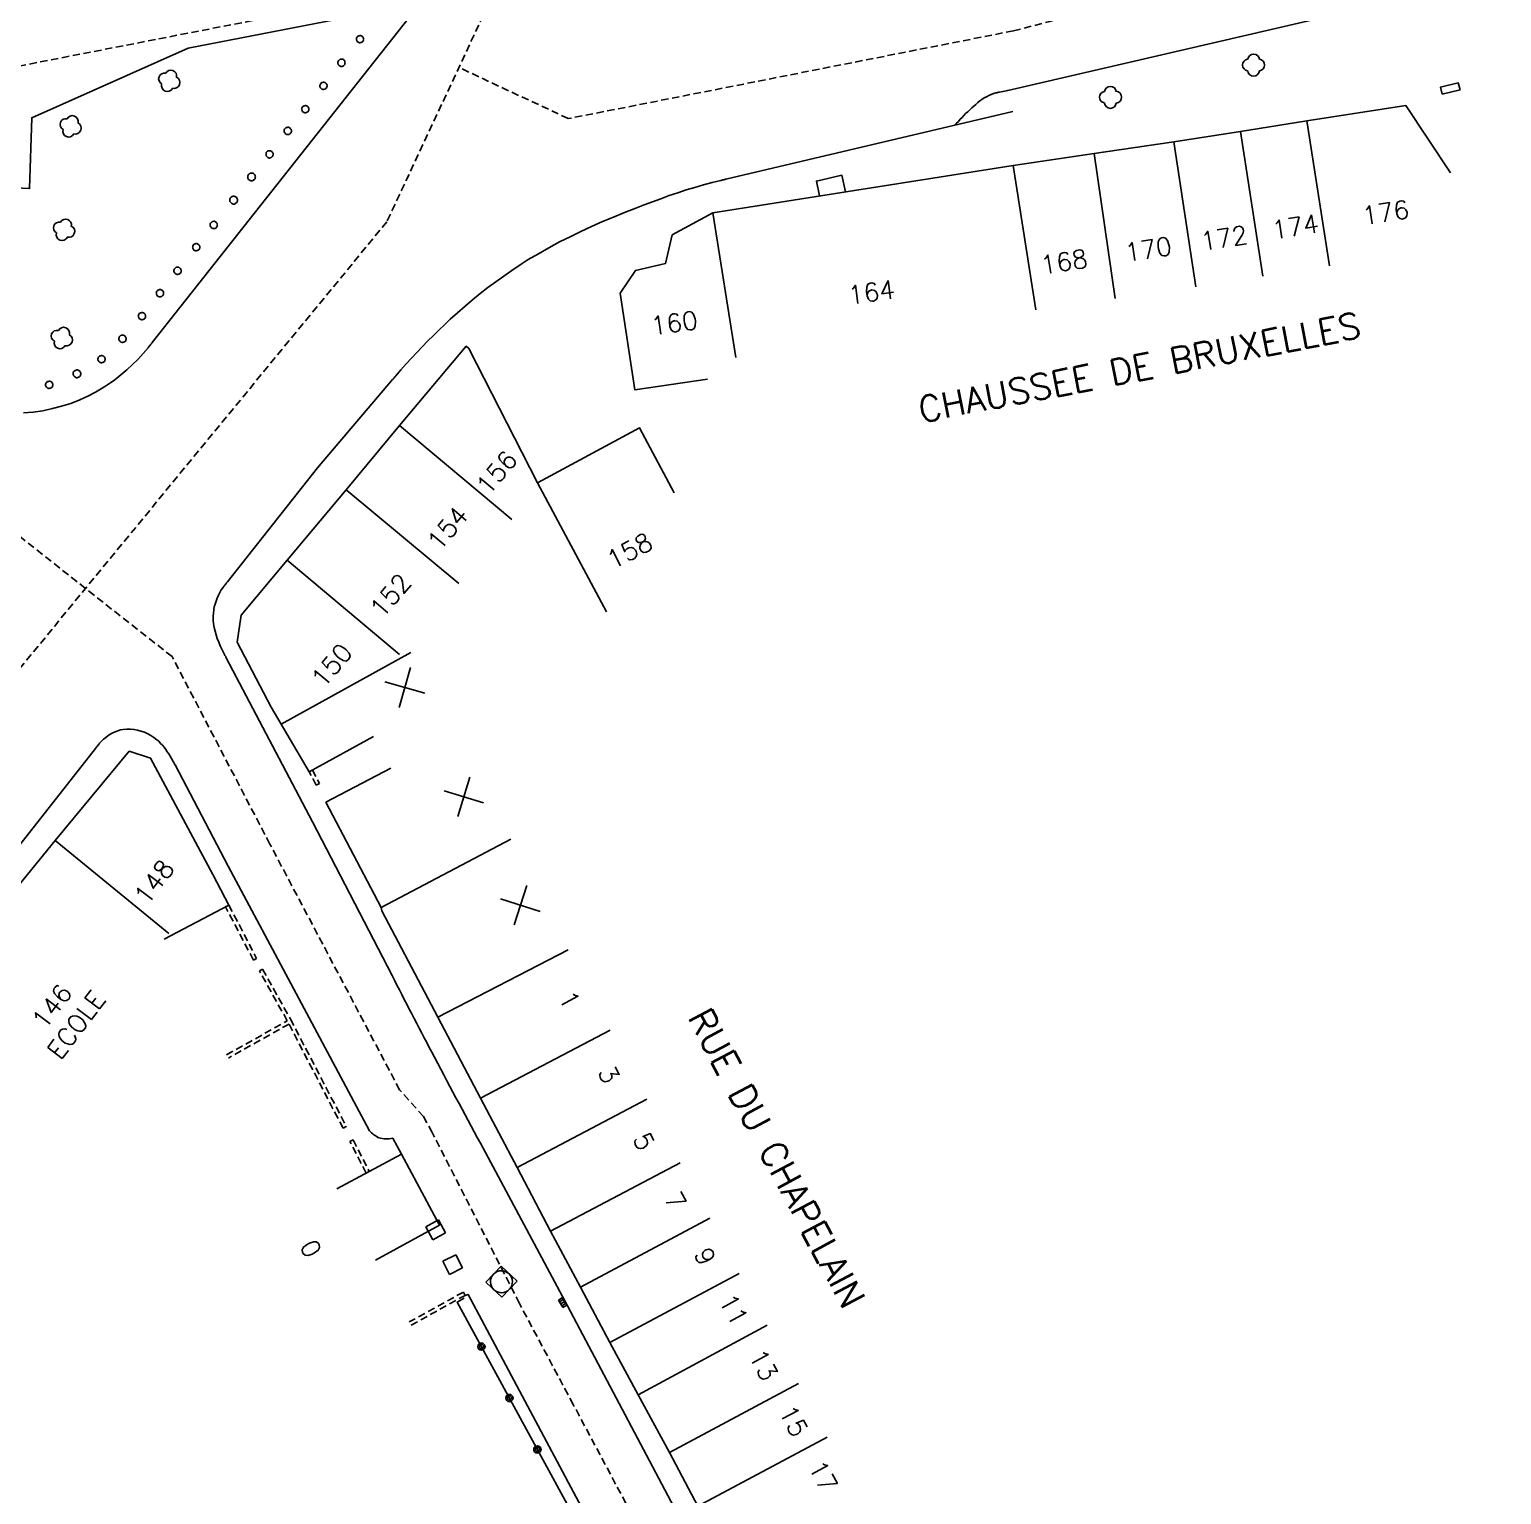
# Model space of a CAD drawing. Header units: millimetres. Extents: x 109000 to 110000, y 146999 to 148000.
# Drawn here: x 109053.6 to 109154.1, y 147247 to 147347 of the extents above; entities that cross this region are included whole.
import ezdxf
from ezdxf.enums import TextEntityAlignment as Align

# ---------------------------------------------------------------- set-up
doc = ezdxf.new("R2010")
doc.units = ezdxf.units.MM
doc.linetypes.add('DASHED', pattern=[0.75, 0.5, -0.25])
doc.layers.get('0').update_dxf_attribs({"linetype": 'CONTINUOUS'})
for name, color, linetype in [('W0001', 6, 'DASHED'), ('W0008', 7, 'CONTINUOUS'), ('W0100', 7, 'CONTINUOUS'), ('W0105', 7, 'CONTINUOUS'), ('W0112', 1, 'DASHED'), ('W0300', 7, 'CONTINUOUS'), ('W0322', 7, 'CONTINUOUS'), ('W0400', 7, 'CONTINUOUS'), ('W0420', 7, 'CONTINUOUS'), ('W0471', 7, 'CONTINUOUS'), ('W0989', 7, 'CONTINUOUS'), ('W0991', 7, 'CONTINUOUS'), ('W1102', 7, 'CONTINUOUS')]:
    doc.layers.add(name, color=color, linetype=linetype)
doc.styles.get("Standard").update_dxf_attribs({"font": 'romans.shx', "width": 0.85})

# ---------------------------------------------------------------- blocks, each defined once
blk = doc.blocks.new('t322o')
at = {"color": 0, "linetype": 'Continuous'}
for radius in [0.25, 0.15]:
    blk.add_circle((0, 0), radius, dxfattribs=at)
blk = doc.blocks.new('t991o')
at = {"color": 0, "linetype": 'Continuous'}
for p, q in [((-1, 1), (1, -1)), ((-1, -1), (1, 1))]:
    blk.add_line(p, q, dxfattribs=at)
blk = doc.blocks.new('T400')
for p, q in [((-0.15, 0.3), (0.15, 0.3)), ((-0.15, -0.25), (-0.15, 0.3)), ((-0.15, 0.15), (0.15, 0.15)), ((-0.15, 0), (0.15, 0)), ((0.15, 0.3), (0.15, -0.25)), ((-0.15, -0.15), (0.15, -0.15)), ((-0.15, -0.25), (-0.15, -0.3)), ((-0.15, -0.3), (0.15, -0.3)), ((0.15, -0.3), (0.15, -0.25))]:
    blk.add_line(p, q)
blk = doc.blocks.new('T420')
for p, q in [((0.75, 0.75), (-0.75, 0.75)), ((-0.75, 0.75), (-0.75, -0.75)), ((0.75, 0.75), (0.75, -0.75)), ((0.75, -0.75), (-0.75, -0.75))]:
    blk.add_line(p, q)
blk.add_ellipse((0, 0), major_axis=(-0.53, 0.53), ratio=1, start_param=3.926991, end_param=10.210176)
blk = doc.blocks.new('t112o')
at = {"color": 0, "linetype": 'Continuous'}
for p, q in [((-0.5, 0.5), (0.5, 0.5)), ((-0.5, -0.5), (-0.5, 0.5)), ((0.5, 0.5), (0.5, -0.5)), ((0.5, -0.5), (-0.5, -0.5))]:
    blk.add_line(p, q, dxfattribs=at)

msp = doc.modelspace()

# ---------------------------------------------------------------- linework, layer by layer
at = {"layer": 'W0001'}
for points in [[(109137.58, 147461.48), (109078.01, 147333.88), (109020.02, 147263.3)], [(109120.77, 147346.91), (109146.91, 147353.67), (109204.52, 147367.03), (109246.43, 147376.27), (109258.55, 147377.75)], [(109010.26, 147346.19), (109052.15, 147344.36), (109085.99, 147350.95)], [(109070.03, 147291.39), (109063.35, 147304.19), (109057.45, 147308.84), (109010.26, 147346.19), (109000, 147346.64)], [(109120.77, 147346.91), (109090.39, 147340.92)], [(109090.39, 147340.92), (109082.93, 147344.41)], [(109142.38, 147169.07), (109128.23, 147190.52), (109114.48, 147211.62), (109111.23, 147217.04), (109106.45, 147224.55), (109102.46, 147231.37), (109097.14, 147241.1), (109093.62, 147247.71), (109090.73, 147253.14), (109087.05, 147260.04), (109081.1, 147271.71), (109080.51, 147272.8), (109078.88, 147274.62), (109070.03, 147291.39)]]:
    msp.add_lwpolyline(points, dxfattribs=at)
at = {"layer": 'W0008'}
for points in [[(109236.93, 147369.88), (109195.02, 147360.16), (109120.38, 147342.84), (109195.02, 147360.16), (109236.93, 147369.88)], [(109035.64, 147336.98), (109053.62, 147336.14), (109053.77, 147340.98), (109064.44, 147345.72), (109080.3, 147348.81), (109061.98, 147325.63), (109061.96, 147325.58), (109061.93, 147325.55), (109061.9, 147325.52), (109061.87, 147325.48), (109061.85, 147325.45), (109061.83, 147325.41), (109061.79, 147325.38), (109061.77, 147325.34), (109061.74, 147325.31), (109061.72, 147325.28), (109061.72, 147325.28), (109061.37, 147324.88), (109061.02, 147324.48), (109060.65, 147324.13), (109060.26, 147323.77), (109059.86, 147323.42), (109059.45, 147323.09), (109059.02, 147322.8), (109058.58, 147322.52), (109058.12, 147322.25), (109057.65, 147322), (109057.06, 147321.73), (109056.44, 147321.48), (109055.81, 147321.28), (109055.18, 147321.13), (109054.53, 147320.98), (109053.87, 147320.89), (109053.22, 147320.83)], [(109035.64, 147336.98), (109053.62, 147336.14), (109053.77, 147340.98), (109064.44, 147345.72), (109080.3, 147348.81), (109061.98, 147325.63)], [(109120.38, 147342.84), (109119.81, 147342.73), (109119.79, 147342.72), (109119.76, 147342.72), (109119.74, 147342.72), (109119.72, 147342.7), (109119.69, 147342.7), (109119.67, 147342.7), (109119.65, 147342.69), (109119.62, 147342.69), (109119.6, 147342.69), (109119.58, 147342.67), (109119.41, 147342.63), (109119.25, 147342.56), (109119.08, 147342.5), (109118.93, 147342.41), (109118.77, 147342.33), (109118.62, 147342.22), (109118.48, 147342.13), (109118.34, 147342.02), (109118.2, 147341.89), (109118.06, 147341.78), (109117.92, 147341.66), (109117.79, 147341.53), (109117.65, 147341.39), (109117.51, 147341.27), (109117.39, 147341.14), (109117.26, 147341), (109117.13, 147340.88), (109117.01, 147340.73), (109116.87, 147340.59), (109116.75, 147340.47)], [(109120.72, 147341.41), (109101.15, 147336.78), (109101.11, 147336.78), (109101.08, 147336.77), (109101.04, 147336.77), (109101.01, 147336.75), (109100.97, 147336.73), (109100.93, 147336.73), (109100.9, 147336.72), (109100.86, 147336.72), (109100.83, 147336.7), (109100.79, 147336.7), (109100.2, 147336.55), (109099.61, 147336.39), (109099.02, 147336.22), (109098.44, 147336.05), (109097.86, 147335.86), (109097.28, 147335.66), (109096.71, 147335.45), (109096.13, 147335.25), (109095.56, 147335.03), (109094.99, 147334.81), (109094.99, 147334.81), (109094.23, 147334.52), (109093.47, 147334.2), (109092.72, 147333.89), (109091.98, 147333.56), (109091.24, 147333.22), (109090.51, 147332.86), (109089.78, 147332.5), (109089.07, 147332.11), (109088.36, 147331.7), (109087.66, 147331.3), (109087.66, 147331.3), (109087.1, 147330.94), (109086.54, 147330.56), (109085.99, 147330.17), (109085.44, 147329.78), (109084.91, 147329.38), (109084.38, 147328.97), (109083.86, 147328.55), (109083.35, 147328.11), (109082.84, 147327.66), (109082.34, 147327.22), (109082.34, 147327.22), (109081.95, 147326.84), (109081.56, 147326.48), (109081.18, 147326.11), (109080.79, 147325.73), (109080.42, 147325.34), (109080.05, 147324.95), (109079.68, 147324.56), (109079.33, 147324.17), (109078.97, 147323.77), (109078.62, 147323.36), (109078.62, 147323.36), (109078.6, 147323.34), (109078.58, 147323.31), (109078.56, 147323.28), (109078.54, 147323.27), (109078.51, 147323.23), (109078.49, 147323.2), (109078.47, 147323.19), (109078.45, 147323.16), (109078.43, 147323.13), (109078.4, 147323.11), (109073.27, 147317.08), (109067.13, 147309.3), (109067.1, 147309.27), (109067.07, 147309.22), (109067.04, 147309.19), (109067.01, 147309.14), (109066.97, 147309.11), (109066.94, 147309.08), (109066.92, 147309.03), (109066.89, 147309), (109066.86, 147308.95), (109066.83, 147308.92), (109066.83, 147308.92), (109066.71, 147308.75), (109066.61, 147308.56), (109066.51, 147308.38), (109066.42, 147308.19), (109066.35, 147307.98), (109066.29, 147307.78), (109066.23, 147307.58), (109066.19, 147307.38), (109066.17, 147307.16), (109066.15, 147306.95), (109066.15, 147306.69), (109066.18, 147306.44), (109066.22, 147306.19), (109066.28, 147305.92), (109066.35, 147305.67), (109066.43, 147305.42), (109066.53, 147305.17), (109066.63, 147304.94), (109066.74, 147304.7), (109066.86, 147304.47), (109066.88, 147304.42), (109066.9, 147304.39), (109066.91, 147304.36), (109066.93, 147304.33), (109066.95, 147304.28), (109066.97, 147304.25), (109066.99, 147304.22), (109067.01, 147304.19), (109067.02, 147304.16), (109067.04, 147304.11), (109072.93, 147292.91)], [(109067.18, 147289.89), (109063.55, 147296.8), (109063.54, 147296.81), (109063.52, 147296.84), (109063.51, 147296.88), (109063.49, 147296.91), (109063.47, 147296.94), (109063.46, 147296.97), (109063.44, 147297), (109063.43, 147297.02), (109063.41, 147297.05), (109063.4, 147297.08), (109063.31, 147297.23), (109063.22, 147297.39), (109063.12, 147297.55), (109063.02, 147297.7), (109062.92, 147297.86), (109062.81, 147298), (109062.69, 147298.14), (109062.57, 147298.27), (109062.44, 147298.41), (109062.3, 147298.52), (109062.11, 147298.67), (109061.9, 147298.81), (109061.69, 147298.92), (109061.46, 147299.03), (109061.22, 147299.11), (109060.99, 147299.17), (109060.75, 147299.22), (109060.51, 147299.25), (109060.26, 147299.25), (109060.02, 147299.22), (109059.84, 147299.19), (109059.65, 147299.13), (109059.47, 147299.06), (109059.3, 147298.98), (109059.13, 147298.89), (109058.97, 147298.78), (109058.82, 147298.67), (109058.67, 147298.55), (109058.53, 147298.41), (109058.4, 147298.28), (109058.37, 147298.23), (109058.34, 147298.2), (109058.31, 147298.17), (109058.29, 147298.14), (109058.26, 147298.09), (109058.23, 147298.06), (109058.2, 147298.03), (109058.18, 147297.98), (109058.15, 147297.95), (109058.12, 147297.92), (109058.12, 147297.92), (109049.18, 147286.56)]]:
    msp.add_lwpolyline(points, dxfattribs=at)
at = {"layer": 'W0008', "flags": 128}
for points in [[(109072.93, 147292.91), (109078.36, 147282.43, 0.0028), (109081.07, 147277.19, 0.0017), (109084.39, 147270.97), (109090.33, 147259.87), (109098.65, 147244.18), (109105.37, 147231.72), (109105.37, 147231.72), (109107.37, 147228.19), (109107.71, 147227.57, -0.023576), (109108.95, 147225.65), (109131.62, 147190.73), (109146.63, 147168.02, 0.0097)], [(109079, 147270.23), (109078.41, 147271.31, -0.1145), (109077.46, 147271.35, -0.0954), (109076.83, 147271.82), (109076.83, 147271.82), (109067.18, 147289.89)]]:
    msp.add_lwpolyline(points, format="xyb", dxfattribs=at)
msp.add_lwpolyline([(109144.77, 147160.07), (109119.34, 147198.61), (109111.89, 147210.09), (109108.72, 147215.94), (109105.45, 147221.01), (109102.05, 147226.49), (109095.17, 147238.86), (109083.55, 147260.65), (109083.55, 147260.65), (109083.35, 147260.59)], dxfattribs=at)
at = {"layer": 'W0100'}
for points in [[(109120.75, 147337.73), (109126.27, 147338.53), (109131.72, 147339.33), (109136.26, 147340.05), (109140.8, 147340.77), (109147.56, 147341.81), (109150.59, 147337.22)], [(109099.88, 147323.14), (109094.93, 147322.41), (109093.94, 147329), (109094.97, 147330.56), (109097.02, 147331.02), (109097.49, 147332.98), (109100.26, 147334.48), (109120.75, 147337.73)], [(109097.62, 147315.38), (109095.26, 147319.8), (109088.29, 147316.06), (109083.61, 147325.23), (109083.43, 147325.38), (109083.43, 147325.38), (109078.88, 147319.98), (109075.22, 147315.58), (109071.21, 147310.77), (109068.06, 147307.03), (109067.79, 147305.17), (109070.11, 147300.75)], [(109066.13, 147289.33), (109061.88, 147297.27), (109060.43, 147297.73), (109055.37, 147291.63), (109045.23, 147279.2), (109041.99, 147275.38), (109038.1, 147270.59), (109035.49, 147267.3), (109032.91, 147264.17), (109030.32, 147261.02), (109027.59, 147257.7)], [(109066.13, 147289.33), (109067.23, 147287.23), (109062.8, 147284.91)], [(109077.23, 147262.98), (109081.61, 147265.39), (109079, 147270.23), (109074.6, 147267.86)]]:
    msp.add_lwpolyline(points, dxfattribs=at)
at = {"layer": 'W0100', "flags": 128}
for points in [[(109070.11, 147300.75), (109072.71, 147296.32), (109072.71, 147296.32), (109077.09, 147298.73)], [(109078.27, 147296.58), (109073.85, 147294.25), (109077.63, 147287.06), (109077.67, 147286.84), (109081.49, 147279.58), (109084.39, 147274.06), (109086.9, 147269.31), (109089.18, 147264.97), (109091.22, 147261.14), (109093.23, 147257.37), (109095.17, 147253.79), (109097.29, 147249.85), (109099.23, 147246.2), (109101.36, 147242.24), (109103.98, 147237.37), (109103.98, 147237.37), (109105.49, 147234.52), (109109.91, 147236.87)]]:
    msp.add_lwpolyline(points, dxfattribs=at)
at = {"layer": 'W0105'}
msp.add_lwpolyline([(109109.32, 147335.92), (109109.07, 147337.05), (109107.32, 147336.66), (109107.54, 147335.64)], dxfattribs=at)
at = {"layer": 'W0112'}
for points in [[(109076.26, 147346.58), (109076.22, 147346.59), (109076.17, 147346.59), (109076.13, 147346.58), (109076.08, 147346.58), (109076.04, 147346.55), (109076.01, 147346.53), (109075.98, 147346.5), (109075.96, 147346.47), (109075.94, 147346.42), (109075.93, 147346.38), (109075.93, 147346.34), (109075.93, 147346.3), (109075.95, 147346.25), (109075.97, 147346.22), (109075.99, 147346.19), (109076.02, 147346.16), (109076.06, 147346.13), (109076.1, 147346.11), (109076.14, 147346.09), (109076.18, 147346.09), (109076.22, 147346.11), (109076.27, 147346.11), (109076.31, 147346.14), (109076.34, 147346.16), (109076.37, 147346.19), (109076.4, 147346.22), (109076.41, 147346.27), (109076.42, 147346.31), (109076.43, 147346.34), (109076.42, 147346.39), (109076.4, 147346.44), (109076.39, 147346.47), (109076.36, 147346.5), (109076.33, 147346.53), (109076.29, 147346.56), (109076.26, 147346.58), (109076.26, 147346.58), (109076.22, 147346.59), (109076.17, 147346.59), (109076.13, 147346.58), (109076.08, 147346.58), (109076.04, 147346.55), (109076.01, 147346.53), (109075.98, 147346.5), (109075.96, 147346.47), (109075.94, 147346.42), (109075.93, 147346.38), (109075.93, 147346.34), (109075.93, 147346.3), (109075.95, 147346.25), (109075.97, 147346.22), (109075.99, 147346.19), (109076.02, 147346.16), (109076.06, 147346.13), (109076.1, 147346.11), (109076.14, 147346.09), (109076.18, 147346.09), (109076.22, 147346.11), (109076.27, 147346.11), (109076.31, 147346.14), (109076.34, 147346.16), (109076.37, 147346.19), (109076.4, 147346.22), (109076.41, 147346.27), (109076.42, 147346.31), (109076.43, 147346.34), (109076.42, 147346.39), (109076.4, 147346.44), (109076.39, 147346.47), (109076.36, 147346.5), (109076.33, 147346.53), (109076.29, 147346.56), (109076.26, 147346.58), (109076.26, 147346.58)], [(109075, 147344.97), (109074.96, 147344.98), (109074.91, 147344.98), (109074.87, 147344.98), (109074.83, 147344.97), (109074.79, 147344.95), (109074.76, 147344.92), (109074.72, 147344.89), (109074.69, 147344.86), (109074.68, 147344.83), (109074.67, 147344.78), (109074.66, 147344.73), (109074.67, 147344.69), (109074.68, 147344.66), (109074.69, 147344.61), (109074.72, 147344.58), (109074.75, 147344.55), (109074.79, 147344.52), (109074.83, 147344.5), (109074.86, 147344.48), (109074.91, 147344.48), (109074.95, 147344.48), (109075, 147344.5), (109075.04, 147344.52), (109075.07, 147344.55), (109075.1, 147344.58), (109075.13, 147344.61), (109075.15, 147344.64), (109075.15, 147344.69), (109075.16, 147344.73), (109075.15, 147344.78), (109075.15, 147344.81), (109075.13, 147344.86), (109075.11, 147344.89), (109075.08, 147344.92), (109075.04, 147344.95), (109075, 147344.97), (109075, 147344.97), (109074.96, 147344.98), (109074.91, 147344.98), (109074.87, 147344.98), (109074.83, 147344.97), (109074.79, 147344.95), (109074.76, 147344.92), (109074.72, 147344.89), (109074.69, 147344.86), (109074.68, 147344.83), (109074.67, 147344.78), (109074.66, 147344.73), (109074.67, 147344.69), (109074.68, 147344.66), (109074.69, 147344.61), (109074.72, 147344.58), (109074.75, 147344.55), (109074.79, 147344.52), (109074.83, 147344.5), (109074.86, 147344.48), (109074.91, 147344.48), (109074.95, 147344.48), (109075, 147344.5), (109075.04, 147344.52), (109075.07, 147344.55), (109075.1, 147344.58), (109075.13, 147344.61), (109075.15, 147344.64), (109075.15, 147344.69), (109075.16, 147344.73), (109075.15, 147344.78), (109075.15, 147344.81), (109075.13, 147344.86), (109075.11, 147344.89), (109075.08, 147344.92), (109075.04, 147344.95), (109075, 147344.97), (109075, 147344.97)], [(109073.76, 147343.39), (109073.72, 147343.41), (109073.68, 147343.41), (109073.64, 147343.39), (109073.59, 147343.39), (109073.55, 147343.36), (109073.52, 147343.34), (109073.49, 147343.31), (109073.47, 147343.28), (109073.45, 147343.23), (109073.44, 147343.19), (109073.43, 147343.16), (109073.44, 147343.11), (109073.46, 147343.06), (109073.47, 147343.03), (109073.5, 147343), (109073.53, 147342.97), (109073.57, 147342.94), (109073.61, 147342.92), (109073.65, 147342.91), (109073.69, 147342.91), (109073.73, 147342.92), (109073.78, 147342.92), (109073.82, 147342.95), (109073.85, 147342.97), (109073.88, 147343), (109073.9, 147343.03), (109073.92, 147343.08), (109073.93, 147343.13), (109073.93, 147343.16), (109073.93, 147343.2), (109073.91, 147343.25), (109073.9, 147343.28), (109073.87, 147343.31), (109073.84, 147343.34), (109073.8, 147343.38), (109073.76, 147343.39), (109073.76, 147343.39), (109073.72, 147343.41), (109073.68, 147343.41), (109073.64, 147343.39), (109073.59, 147343.39), (109073.55, 147343.36), (109073.52, 147343.34), (109073.49, 147343.31), (109073.47, 147343.28), (109073.45, 147343.23), (109073.44, 147343.19), (109073.43, 147343.16), (109073.44, 147343.11), (109073.46, 147343.06), (109073.47, 147343.03), (109073.5, 147343), (109073.53, 147342.97), (109073.57, 147342.94), (109073.61, 147342.92), (109073.65, 147342.91), (109073.69, 147342.91), (109073.73, 147342.92), (109073.78, 147342.92), (109073.82, 147342.95), (109073.85, 147342.97), (109073.88, 147343), (109073.9, 147343.03), (109073.92, 147343.08), (109073.93, 147343.13), (109073.93, 147343.16), (109073.93, 147343.2), (109073.91, 147343.25), (109073.9, 147343.28), (109073.87, 147343.31), (109073.84, 147343.34), (109073.8, 147343.38), (109073.76, 147343.39), (109073.76, 147343.39)], [(109072.52, 147341.8), (109072.48, 147341.81), (109072.43, 147341.81), (109072.4, 147341.8), (109072.35, 147341.8), (109072.31, 147341.77), (109072.28, 147341.75), (109072.25, 147341.72), (109072.22, 147341.69), (109072.21, 147341.64), (109072.2, 147341.59), (109072.19, 147341.56), (109072.2, 147341.52), (109072.22, 147341.47), (109072.23, 147341.44), (109072.26, 147341.41), (109072.29, 147341.38), (109072.33, 147341.34), (109072.36, 147341.33), (109072.4, 147341.31), (109072.45, 147341.31), (109072.49, 147341.33), (109072.54, 147341.33), (109072.58, 147341.36), (109072.61, 147341.38), (109072.64, 147341.41), (109072.66, 147341.44), (109072.68, 147341.48), (109072.68, 147341.53), (109072.69, 147341.56), (109072.68, 147341.61), (109072.67, 147341.66), (109072.65, 147341.69), (109072.63, 147341.72), (109072.6, 147341.75), (109072.56, 147341.78), (109072.52, 147341.8), (109072.52, 147341.8), (109072.48, 147341.81), (109072.43, 147341.81), (109072.4, 147341.8), (109072.35, 147341.8), (109072.31, 147341.77), (109072.28, 147341.75), (109072.25, 147341.72), (109072.22, 147341.69), (109072.21, 147341.64), (109072.2, 147341.59), (109072.19, 147341.56), (109072.2, 147341.52), (109072.22, 147341.47), (109072.23, 147341.44), (109072.26, 147341.41), (109072.29, 147341.38), (109072.33, 147341.34), (109072.36, 147341.33), (109072.4, 147341.31), (109072.45, 147341.31), (109072.49, 147341.33), (109072.54, 147341.33), (109072.58, 147341.36), (109072.61, 147341.38), (109072.64, 147341.41), (109072.66, 147341.44), (109072.68, 147341.48), (109072.68, 147341.53), (109072.69, 147341.56), (109072.68, 147341.61), (109072.67, 147341.66), (109072.65, 147341.69), (109072.63, 147341.72), (109072.6, 147341.75), (109072.56, 147341.78), (109072.52, 147341.8), (109072.52, 147341.8)], [(109071.33, 147340.31), (109071.29, 147340.33), (109071.24, 147340.33), (109071.2, 147340.31), (109071.15, 147340.31), (109071.11, 147340.28), (109071.08, 147340.27), (109071.05, 147340.23), (109071.03, 147340.2), (109071.01, 147340.16), (109071.01, 147340.11), (109071, 147340.08), (109071.01, 147340.03), (109071.02, 147339.98), (109071.04, 147339.95), (109071.06, 147339.92), (109071.09, 147339.89), (109071.13, 147339.86), (109071.17, 147339.84), (109071.21, 147339.83), (109071.26, 147339.83), (109071.29, 147339.84), (109071.34, 147339.84), (109071.38, 147339.88), (109071.41, 147339.89), (109071.44, 147339.92), (109071.47, 147339.95), (109071.48, 147340), (109071.49, 147340.05), (109071.5, 147340.08), (109071.49, 147340.13), (109071.47, 147340.17), (109071.46, 147340.2), (109071.43, 147340.23), (109071.4, 147340.27), (109071.36, 147340.3), (109071.33, 147340.31), (109071.33, 147340.31), (109071.29, 147340.33), (109071.24, 147340.33), (109071.2, 147340.31), (109071.15, 147340.31), (109071.11, 147340.28), (109071.08, 147340.27), (109071.05, 147340.23), (109071.03, 147340.2), (109071.01, 147340.16), (109071.01, 147340.11), (109071, 147340.08), (109071.01, 147340.03), (109071.02, 147339.98), (109071.04, 147339.95), (109071.06, 147339.92), (109071.09, 147339.89), (109071.13, 147339.86), (109071.17, 147339.84), (109071.21, 147339.83), (109071.26, 147339.83), (109071.29, 147339.84), (109071.34, 147339.84), (109071.38, 147339.88), (109071.41, 147339.89), (109071.44, 147339.92), (109071.47, 147339.95), (109071.48, 147340), (109071.49, 147340.05), (109071.5, 147340.08), (109071.49, 147340.13), (109071.47, 147340.17), (109071.46, 147340.2), (109071.43, 147340.23), (109071.4, 147340.27), (109071.36, 147340.3), (109071.33, 147340.31), (109071.33, 147340.31)], [(109070.08, 147338.72), (109070.04, 147338.73), (109069.99, 147338.73), (109069.95, 147338.72), (109069.9, 147338.72), (109069.86, 147338.69), (109069.83, 147338.67), (109069.8, 147338.64), (109069.78, 147338.61), (109069.76, 147338.56), (109069.76, 147338.52), (109069.75, 147338.48), (109069.76, 147338.44), (109069.77, 147338.39), (109069.79, 147338.36), (109069.81, 147338.33), (109069.84, 147338.3), (109069.88, 147338.27), (109069.92, 147338.25), (109069.96, 147338.23), (109070.01, 147338.23), (109070.04, 147338.25), (109070.09, 147338.25), (109070.13, 147338.28), (109070.16, 147338.3), (109070.19, 147338.33), (109070.22, 147338.36), (109070.23, 147338.41), (109070.24, 147338.45), (109070.25, 147338.48), (109070.24, 147338.53), (109070.22, 147338.58), (109070.21, 147338.61), (109070.18, 147338.64), (109070.15, 147338.67), (109070.11, 147338.7), (109070.08, 147338.72), (109070.08, 147338.72), (109070.04, 147338.73), (109069.99, 147338.73), (109069.95, 147338.72), (109069.9, 147338.72), (109069.86, 147338.69), (109069.83, 147338.67), (109069.8, 147338.64), (109069.78, 147338.61), (109069.76, 147338.56), (109069.76, 147338.52), (109069.75, 147338.48), (109069.76, 147338.44), (109069.77, 147338.39), (109069.79, 147338.36), (109069.81, 147338.33), (109069.84, 147338.3), (109069.88, 147338.27), (109069.92, 147338.25), (109069.96, 147338.23), (109070.01, 147338.23), (109070.04, 147338.25), (109070.09, 147338.25), (109070.13, 147338.28), (109070.16, 147338.3), (109070.19, 147338.33), (109070.22, 147338.36), (109070.23, 147338.41), (109070.24, 147338.45), (109070.25, 147338.48), (109070.24, 147338.53), (109070.22, 147338.58), (109070.21, 147338.61), (109070.18, 147338.64), (109070.15, 147338.67), (109070.11, 147338.7), (109070.08, 147338.72), (109070.08, 147338.72)], [(109068.86, 147337.19), (109068.81, 147337.2), (109068.76, 147337.2), (109068.72, 147337.2), (109068.68, 147337.19), (109068.64, 147337.16), (109068.6, 147337.14), (109068.57, 147337.11), (109068.54, 147337.06), (109068.52, 147337.03), (109068.51, 147336.98), (109068.51, 147336.94), (109068.51, 147336.89), (109068.52, 147336.84), (109068.54, 147336.8), (109068.57, 147336.77), (109068.61, 147336.73), (109068.65, 147336.7), (109068.68, 147336.69), (109068.73, 147336.67), (109068.78, 147336.67), (109068.82, 147336.67), (109068.86, 147336.69), (109068.9, 147336.72), (109068.94, 147336.73), (109068.97, 147336.77), (109069.01, 147336.81), (109069.02, 147336.84), (109069.03, 147336.89), (109069.04, 147336.94), (109069.03, 147336.98), (109069.02, 147337.03), (109069, 147337.08), (109068.97, 147337.11), (109068.93, 147337.14), (109068.9, 147337.17), (109068.86, 147337.19), (109068.86, 147337.19), (109068.81, 147337.2), (109068.76, 147337.2), (109068.72, 147337.2), (109068.68, 147337.19), (109068.64, 147337.16), (109068.6, 147337.14), (109068.57, 147337.11), (109068.54, 147337.06), (109068.52, 147337.03), (109068.51, 147336.98), (109068.51, 147336.94), (109068.51, 147336.89), (109068.52, 147336.84), (109068.54, 147336.8), (109068.57, 147336.77), (109068.61, 147336.73), (109068.65, 147336.7), (109068.68, 147336.69), (109068.73, 147336.67), (109068.78, 147336.67), (109068.82, 147336.67), (109068.86, 147336.69), (109068.9, 147336.72), (109068.94, 147336.73), (109068.97, 147336.77), (109069.01, 147336.81), (109069.02, 147336.84), (109069.03, 147336.89), (109069.04, 147336.94), (109069.03, 147336.98), (109069.02, 147337.03), (109069, 147337.08), (109068.97, 147337.11), (109068.93, 147337.14), (109068.9, 147337.17), (109068.86, 147337.19), (109068.86, 147337.19)], [(109067.64, 147335.61), (109067.59, 147335.63), (109067.54, 147335.63), (109067.51, 147335.63), (109067.46, 147335.61), (109067.42, 147335.58), (109067.38, 147335.56), (109067.35, 147335.53), (109067.32, 147335.48), (109067.3, 147335.45), (109067.29, 147335.41), (109067.29, 147335.36), (109067.29, 147335.31), (109067.3, 147335.27), (109067.33, 147335.22), (109067.35, 147335.19), (109067.39, 147335.16), (109067.43, 147335.13), (109067.47, 147335.11), (109067.51, 147335.09), (109067.56, 147335.09), (109067.6, 147335.09), (109067.65, 147335.11), (109067.68, 147335.14), (109067.72, 147335.16), (109067.76, 147335.19), (109067.79, 147335.23), (109067.8, 147335.27), (109067.81, 147335.31), (109067.82, 147335.36), (109067.81, 147335.41), (109067.8, 147335.45), (109067.78, 147335.5), (109067.76, 147335.53), (109067.72, 147335.56), (109067.68, 147335.59), (109067.64, 147335.61), (109067.64, 147335.61), (109067.59, 147335.63), (109067.54, 147335.63), (109067.51, 147335.63), (109067.46, 147335.61), (109067.42, 147335.58), (109067.38, 147335.56), (109067.35, 147335.53), (109067.32, 147335.48), (109067.3, 147335.45), (109067.29, 147335.41), (109067.29, 147335.36), (109067.29, 147335.31), (109067.3, 147335.27), (109067.33, 147335.22), (109067.35, 147335.19), (109067.39, 147335.16), (109067.43, 147335.13), (109067.47, 147335.11), (109067.51, 147335.09), (109067.56, 147335.09), (109067.6, 147335.09), (109067.65, 147335.11), (109067.68, 147335.14), (109067.72, 147335.16), (109067.76, 147335.19), (109067.79, 147335.23), (109067.8, 147335.27), (109067.81, 147335.31), (109067.82, 147335.36), (109067.81, 147335.41), (109067.8, 147335.45), (109067.78, 147335.5), (109067.76, 147335.53), (109067.72, 147335.56), (109067.68, 147335.59), (109067.64, 147335.61), (109067.64, 147335.61)], [(109066.27, 147333.89), (109066.23, 147333.91), (109066.18, 147333.91), (109066.15, 147333.89), (109066.1, 147333.89), (109066.06, 147333.86), (109066.03, 147333.84), (109066, 147333.81), (109065.97, 147333.78), (109065.96, 147333.73), (109065.95, 147333.69), (109065.94, 147333.66), (109065.95, 147333.61), (109065.97, 147333.56), (109065.98, 147333.53), (109066.01, 147333.5), (109066.04, 147333.47), (109066.08, 147333.44), (109066.11, 147333.42), (109066.15, 147333.41), (109066.2, 147333.41), (109066.24, 147333.42), (109066.29, 147333.42), (109066.33, 147333.45), (109066.36, 147333.47), (109066.39, 147333.5), (109066.41, 147333.53), (109066.43, 147333.58), (109066.43, 147333.63), (109066.44, 147333.66), (109066.43, 147333.7), (109066.42, 147333.75), (109066.4, 147333.78), (109066.38, 147333.81), (109066.35, 147333.84), (109066.31, 147333.88), (109066.27, 147333.89), (109066.27, 147333.89), (109066.23, 147333.91), (109066.18, 147333.91), (109066.15, 147333.89), (109066.1, 147333.89), (109066.06, 147333.86), (109066.03, 147333.84), (109066, 147333.81), (109065.97, 147333.78), (109065.96, 147333.73), (109065.95, 147333.69), (109065.94, 147333.66), (109065.95, 147333.61), (109065.97, 147333.56), (109065.98, 147333.53), (109066.01, 147333.5), (109066.04, 147333.47), (109066.08, 147333.44), (109066.11, 147333.42), (109066.15, 147333.41), (109066.2, 147333.41), (109066.24, 147333.42), (109066.29, 147333.42), (109066.33, 147333.45), (109066.36, 147333.47), (109066.39, 147333.5), (109066.41, 147333.53), (109066.43, 147333.58), (109066.43, 147333.63), (109066.44, 147333.66), (109066.43, 147333.7), (109066.42, 147333.75), (109066.4, 147333.78), (109066.38, 147333.81), (109066.35, 147333.84), (109066.31, 147333.88), (109066.27, 147333.89), (109066.27, 147333.89)], [(109065.08, 147332.38), (109065.04, 147332.39), (109064.99, 147332.39), (109064.95, 147332.38), (109064.9, 147332.38), (109064.86, 147332.34), (109064.83, 147332.33), (109064.8, 147332.3), (109064.78, 147332.27), (109064.76, 147332.22), (109064.76, 147332.17), (109064.75, 147332.14), (109064.76, 147332.09), (109064.77, 147332.05), (109064.79, 147332.02), (109064.81, 147331.98), (109064.84, 147331.95), (109064.88, 147331.92), (109064.92, 147331.91), (109064.96, 147331.89), (109065.01, 147331.89), (109065.04, 147331.91), (109065.09, 147331.91), (109065.13, 147331.94), (109065.16, 147331.95), (109065.19, 147331.98), (109065.22, 147332.02), (109065.23, 147332.06), (109065.24, 147332.11), (109065.25, 147332.14), (109065.24, 147332.19), (109065.22, 147332.23), (109065.21, 147332.27), (109065.18, 147332.3), (109065.15, 147332.33), (109065.11, 147332.36), (109065.08, 147332.38), (109065.08, 147332.38), (109065.04, 147332.39), (109064.99, 147332.39), (109064.95, 147332.38), (109064.9, 147332.38), (109064.86, 147332.34), (109064.83, 147332.33), (109064.8, 147332.3), (109064.78, 147332.27), (109064.76, 147332.22), (109064.76, 147332.17), (109064.75, 147332.14), (109064.76, 147332.09), (109064.77, 147332.05), (109064.79, 147332.02), (109064.81, 147331.98), (109064.84, 147331.95), (109064.88, 147331.92), (109064.92, 147331.91), (109064.96, 147331.89), (109065.01, 147331.89), (109065.04, 147331.91), (109065.09, 147331.91), (109065.13, 147331.94), (109065.16, 147331.95), (109065.19, 147331.98), (109065.22, 147332.02), (109065.23, 147332.06), (109065.24, 147332.11), (109065.25, 147332.14), (109065.24, 147332.19), (109065.22, 147332.23), (109065.21, 147332.27), (109065.18, 147332.3), (109065.15, 147332.33), (109065.11, 147332.36), (109065.08, 147332.38), (109065.08, 147332.38)], [(109063.8, 147330.77), (109063.76, 147330.78), (109063.72, 147330.78), (109063.68, 147330.77), (109063.63, 147330.77), (109063.59, 147330.73), (109063.56, 147330.72), (109063.53, 147330.69), (109063.51, 147330.66), (109063.49, 147330.61), (109063.48, 147330.56), (109063.47, 147330.53), (109063.48, 147330.48), (109063.5, 147330.44), (109063.51, 147330.41), (109063.54, 147330.38), (109063.57, 147330.34), (109063.61, 147330.31), (109063.65, 147330.3), (109063.69, 147330.28), (109063.73, 147330.28), (109063.77, 147330.3), (109063.82, 147330.3), (109063.86, 147330.33), (109063.89, 147330.34), (109063.92, 147330.38), (109063.94, 147330.41), (109063.96, 147330.45), (109063.97, 147330.5), (109063.97, 147330.53), (109063.97, 147330.58), (109063.95, 147330.63), (109063.94, 147330.66), (109063.91, 147330.69), (109063.88, 147330.72), (109063.84, 147330.75), (109063.8, 147330.77), (109063.8, 147330.77), (109063.76, 147330.78), (109063.72, 147330.78), (109063.68, 147330.77), (109063.63, 147330.77), (109063.59, 147330.73), (109063.56, 147330.72), (109063.53, 147330.69), (109063.51, 147330.66), (109063.49, 147330.61), (109063.48, 147330.56), (109063.47, 147330.53), (109063.48, 147330.48), (109063.5, 147330.44), (109063.51, 147330.41), (109063.54, 147330.38), (109063.57, 147330.34), (109063.61, 147330.31), (109063.65, 147330.3), (109063.69, 147330.28), (109063.73, 147330.28), (109063.77, 147330.3), (109063.82, 147330.3), (109063.86, 147330.33), (109063.89, 147330.34), (109063.92, 147330.38), (109063.94, 147330.41), (109063.96, 147330.45), (109063.97, 147330.5), (109063.97, 147330.53), (109063.97, 147330.58), (109063.95, 147330.63), (109063.94, 147330.66), (109063.91, 147330.69), (109063.88, 147330.72), (109063.84, 147330.75), (109063.8, 147330.77), (109063.8, 147330.77)], [(109062.61, 147329.23), (109062.57, 147329.25), (109062.52, 147329.25), (109062.48, 147329.25), (109062.44, 147329.23), (109062.4, 147329.22), (109062.36, 147329.19), (109062.33, 147329.16), (109062.3, 147329.13), (109062.29, 147329.09), (109062.28, 147329.05), (109062.27, 147329), (109062.28, 147328.95), (109062.29, 147328.92), (109062.3, 147328.88), (109062.33, 147328.84), (109062.36, 147328.81), (109062.4, 147328.78), (109062.44, 147328.77), (109062.47, 147328.75), (109062.52, 147328.75), (109062.56, 147328.75), (109062.61, 147328.77), (109062.65, 147328.78), (109062.68, 147328.81), (109062.71, 147328.84), (109062.74, 147328.88), (109062.76, 147328.91), (109062.76, 147328.95), (109062.77, 147329), (109062.76, 147329.05), (109062.76, 147329.08), (109062.74, 147329.13), (109062.72, 147329.16), (109062.69, 147329.19), (109062.65, 147329.22), (109062.61, 147329.23), (109062.61, 147329.23), (109062.57, 147329.25), (109062.52, 147329.25), (109062.48, 147329.25), (109062.44, 147329.23), (109062.4, 147329.22), (109062.36, 147329.19), (109062.33, 147329.16), (109062.3, 147329.13), (109062.29, 147329.09), (109062.28, 147329.05), (109062.27, 147329), (109062.28, 147328.95), (109062.29, 147328.92), (109062.3, 147328.88), (109062.33, 147328.84), (109062.36, 147328.81), (109062.4, 147328.78), (109062.44, 147328.77), (109062.47, 147328.75), (109062.52, 147328.75), (109062.56, 147328.75), (109062.61, 147328.77), (109062.65, 147328.78), (109062.68, 147328.81), (109062.71, 147328.84), (109062.74, 147328.88), (109062.76, 147328.91), (109062.76, 147328.95), (109062.77, 147329), (109062.76, 147329.05), (109062.76, 147329.08), (109062.74, 147329.13), (109062.72, 147329.16), (109062.69, 147329.19), (109062.65, 147329.22), (109062.61, 147329.23), (109062.61, 147329.23)], [(109061.37, 147327.67), (109061.33, 147327.69), (109061.29, 147327.69), (109061.25, 147327.67), (109061.2, 147327.67), (109061.16, 147327.64), (109061.13, 147327.63), (109061.1, 147327.59), (109061.08, 147327.56), (109061.06, 147327.52), (109061.05, 147327.47), (109061.04, 147327.44), (109061.05, 147327.39), (109061.07, 147327.34), (109061.08, 147327.31), (109061.11, 147327.28), (109061.14, 147327.25), (109061.18, 147327.22), (109061.22, 147327.2), (109061.26, 147327.19), (109061.3, 147327.19), (109061.34, 147327.2), (109061.39, 147327.2), (109061.43, 147327.23), (109061.46, 147327.25), (109061.49, 147327.28), (109061.51, 147327.31), (109061.53, 147327.36), (109061.54, 147327.41), (109061.54, 147327.44), (109061.54, 147327.48), (109061.52, 147327.53), (109061.51, 147327.56), (109061.48, 147327.59), (109061.45, 147327.63), (109061.41, 147327.66), (109061.37, 147327.67), (109061.37, 147327.67), (109061.33, 147327.69), (109061.29, 147327.69), (109061.25, 147327.67), (109061.2, 147327.67), (109061.16, 147327.64), (109061.13, 147327.63), (109061.1, 147327.59), (109061.08, 147327.56), (109061.06, 147327.52), (109061.05, 147327.47), (109061.04, 147327.44), (109061.05, 147327.39), (109061.07, 147327.34), (109061.08, 147327.31), (109061.11, 147327.28), (109061.14, 147327.25), (109061.18, 147327.22), (109061.22, 147327.2), (109061.26, 147327.19), (109061.3, 147327.19), (109061.34, 147327.2), (109061.39, 147327.2), (109061.43, 147327.23), (109061.46, 147327.25), (109061.49, 147327.28), (109061.51, 147327.31), (109061.53, 147327.36), (109061.54, 147327.41), (109061.54, 147327.44), (109061.54, 147327.48), (109061.52, 147327.53), (109061.51, 147327.56), (109061.48, 147327.59), (109061.45, 147327.63), (109061.41, 147327.66), (109061.37, 147327.67), (109061.37, 147327.67)], [(109060.04, 147326.13), (109060.01, 147326.14), (109059.96, 147326.14), (109059.92, 147326.13), (109059.87, 147326.13), (109059.83, 147326.09), (109059.8, 147326.08), (109059.77, 147326.05), (109059.75, 147326.02), (109059.73, 147325.97), (109059.72, 147325.92), (109059.72, 147325.89), (109059.72, 147325.84), (109059.74, 147325.8), (109059.76, 147325.77), (109059.78, 147325.73), (109059.81, 147325.7), (109059.85, 147325.67), (109059.89, 147325.66), (109059.93, 147325.64), (109059.97, 147325.64), (109060.01, 147325.66), (109060.06, 147325.66), (109060.1, 147325.69), (109060.13, 147325.7), (109060.16, 147325.73), (109060.19, 147325.77), (109060.2, 147325.81), (109060.21, 147325.86), (109060.22, 147325.89), (109060.21, 147325.94), (109060.19, 147325.98), (109060.18, 147326.02), (109060.15, 147326.05), (109060.12, 147326.08), (109060.08, 147326.11), (109060.04, 147326.13), (109060.04, 147326.13), (109060.01, 147326.14), (109059.96, 147326.14), (109059.92, 147326.13), (109059.87, 147326.13), (109059.83, 147326.09), (109059.8, 147326.08), (109059.77, 147326.05), (109059.75, 147326.02), (109059.73, 147325.97), (109059.72, 147325.92), (109059.72, 147325.89), (109059.72, 147325.84), (109059.74, 147325.8), (109059.76, 147325.77), (109059.78, 147325.73), (109059.81, 147325.7), (109059.85, 147325.67), (109059.89, 147325.66), (109059.93, 147325.64), (109059.97, 147325.64), (109060.01, 147325.66), (109060.06, 147325.66), (109060.1, 147325.69), (109060.13, 147325.7), (109060.16, 147325.73), (109060.19, 147325.77), (109060.2, 147325.81), (109060.21, 147325.86), (109060.22, 147325.89), (109060.21, 147325.94), (109060.19, 147325.98), (109060.18, 147326.02), (109060.15, 147326.05), (109060.12, 147326.08), (109060.08, 147326.11), (109060.04, 147326.13), (109060.04, 147326.13)], [(109058.61, 147324.73), (109058.58, 147324.75), (109058.53, 147324.75), (109058.49, 147324.73), (109058.44, 147324.73), (109058.4, 147324.7), (109058.37, 147324.69), (109058.34, 147324.66), (109058.32, 147324.63), (109058.3, 147324.58), (109058.29, 147324.53), (109058.29, 147324.5), (109058.29, 147324.45), (109058.31, 147324.41), (109058.33, 147324.38), (109058.35, 147324.34), (109058.38, 147324.31), (109058.42, 147324.28), (109058.46, 147324.27), (109058.5, 147324.25), (109058.54, 147324.25), (109058.58, 147324.27), (109058.63, 147324.27), (109058.67, 147324.3), (109058.7, 147324.31), (109058.73, 147324.34), (109058.76, 147324.38), (109058.77, 147324.42), (109058.78, 147324.47), (109058.79, 147324.5), (109058.78, 147324.55), (109058.76, 147324.59), (109058.75, 147324.63), (109058.72, 147324.66), (109058.69, 147324.69), (109058.65, 147324.72), (109058.61, 147324.73), (109058.61, 147324.73), (109058.58, 147324.75), (109058.53, 147324.75), (109058.49, 147324.73), (109058.44, 147324.73), (109058.4, 147324.7), (109058.37, 147324.69), (109058.34, 147324.66), (109058.32, 147324.63), (109058.3, 147324.58), (109058.29, 147324.53), (109058.29, 147324.5), (109058.29, 147324.45), (109058.31, 147324.41), (109058.33, 147324.38), (109058.35, 147324.34), (109058.38, 147324.31), (109058.42, 147324.28), (109058.46, 147324.27), (109058.5, 147324.25), (109058.54, 147324.25), (109058.58, 147324.27), (109058.63, 147324.27), (109058.67, 147324.3), (109058.7, 147324.31), (109058.73, 147324.34), (109058.76, 147324.38), (109058.77, 147324.42), (109058.78, 147324.47), (109058.79, 147324.5), (109058.78, 147324.55), (109058.76, 147324.59), (109058.75, 147324.63), (109058.72, 147324.66), (109058.69, 147324.69), (109058.65, 147324.72), (109058.61, 147324.73), (109058.61, 147324.73)], [(109056.94, 147323.75), (109056.9, 147323.77), (109056.85, 147323.77), (109056.81, 147323.75), (109056.76, 147323.73), (109056.72, 147323.72), (109056.69, 147323.69), (109056.65, 147323.66), (109056.63, 147323.63), (109056.61, 147323.58), (109056.61, 147323.53), (109056.61, 147323.48), (109056.61, 147323.44), (109056.62, 147323.41), (109056.65, 147323.36), (109056.67, 147323.33), (109056.71, 147323.3), (109056.75, 147323.27), (109056.79, 147323.25), (109056.83, 147323.23), (109056.88, 147323.23), (109056.92, 147323.25), (109056.97, 147323.27), (109057.01, 147323.28), (109057.04, 147323.31), (109057.08, 147323.34), (109057.1, 147323.38), (109057.11, 147323.42), (109057.12, 147323.47), (109057.12, 147323.52), (109057.12, 147323.56), (109057.11, 147323.59), (109057.08, 147323.64), (109057.06, 147323.67), (109057.02, 147323.7), (109056.98, 147323.73), (109056.94, 147323.75), (109056.94, 147323.75), (109056.9, 147323.77), (109056.85, 147323.77), (109056.81, 147323.75), (109056.76, 147323.73), (109056.72, 147323.72), (109056.69, 147323.69), (109056.65, 147323.66), (109056.63, 147323.63), (109056.61, 147323.58), (109056.61, 147323.53), (109056.61, 147323.48), (109056.61, 147323.44), (109056.62, 147323.41), (109056.65, 147323.36), (109056.67, 147323.33), (109056.71, 147323.3), (109056.75, 147323.27), (109056.79, 147323.25), (109056.83, 147323.23), (109056.88, 147323.23), (109056.92, 147323.25), (109056.97, 147323.27), (109057.01, 147323.28), (109057.04, 147323.31), (109057.08, 147323.34), (109057.1, 147323.38), (109057.11, 147323.42), (109057.12, 147323.47), (109057.12, 147323.52), (109057.12, 147323.56), (109057.11, 147323.59), (109057.08, 147323.64), (109057.06, 147323.67), (109057.02, 147323.7), (109056.98, 147323.73), (109056.94, 147323.75), (109056.94, 147323.75)], [(109055.04, 147322.98), (109055.01, 147323), (109054.96, 147323), (109054.92, 147322.98), (109054.87, 147322.98), (109054.83, 147322.95), (109054.8, 147322.94), (109054.77, 147322.91), (109054.75, 147322.88), (109054.73, 147322.83), (109054.72, 147322.78), (109054.72, 147322.75), (109054.72, 147322.7), (109054.74, 147322.66), (109054.76, 147322.63), (109054.78, 147322.59), (109054.81, 147322.56), (109054.85, 147322.53), (109054.89, 147322.52), (109054.93, 147322.5), (109054.97, 147322.5), (109055.01, 147322.52), (109055.06, 147322.52), (109055.1, 147322.55), (109055.13, 147322.56), (109055.16, 147322.59), (109055.19, 147322.63), (109055.2, 147322.67), (109055.21, 147322.72), (109055.22, 147322.75), (109055.21, 147322.8), (109055.19, 147322.84), (109055.18, 147322.88), (109055.15, 147322.91), (109055.12, 147322.94), (109055.08, 147322.97), (109055.04, 147322.98), (109055.04, 147322.98), (109055.01, 147323), (109054.96, 147323), (109054.92, 147322.98), (109054.87, 147322.98), (109054.83, 147322.95), (109054.8, 147322.94), (109054.77, 147322.91), (109054.75, 147322.88), (109054.73, 147322.83), (109054.72, 147322.78), (109054.72, 147322.75), (109054.72, 147322.7), (109054.74, 147322.66), (109054.76, 147322.63), (109054.78, 147322.59), (109054.81, 147322.56), (109054.85, 147322.53), (109054.89, 147322.52), (109054.93, 147322.5), (109054.97, 147322.5), (109055.01, 147322.52), (109055.06, 147322.52), (109055.1, 147322.55), (109055.13, 147322.56), (109055.16, 147322.59), (109055.19, 147322.63), (109055.2, 147322.67), (109055.21, 147322.72), (109055.22, 147322.75), (109055.21, 147322.8), (109055.19, 147322.84), (109055.18, 147322.88), (109055.15, 147322.91), (109055.12, 147322.94), (109055.08, 147322.97), (109055.04, 147322.98), (109055.04, 147322.98)], [(109072.93, 147296.44), (109073.41, 147295.53), (109073.19, 147295.42), (109072.71, 147296.32)], [(109067.23, 147287.23), (109069.12, 147283.59), (109068.9, 147283.48), (109067, 147287.11)], [(109067.07, 147277.01), (109071.21, 147279.33), (109071.21, 147279.34), (109069.31, 147282.74), (109069.52, 147282.86), (109071.43, 147279.45), (109075.24, 147272.11), (109075.02, 147272), (109071.33, 147279.11), (109067.19, 147276.79)], [(109076.59, 147268.93), (109075.48, 147271.09), (109075.71, 147271.2), (109076.81, 147269.05)], [(109079.66, 147258.55), (109083.35, 147260.59), (109083.23, 147260.81), (109079.54, 147258.77)]]:
    msp.add_lwpolyline(points, dxfattribs=at)
at = {"layer": 'W0300'}
for centre, radius, start, end in [((109136.8, 147344.58), 0.393, 96.8428, 263.1572), ((109137.16, 147344.92), 0.401, 6.7098, 173.2902), ((109137.51, 147344.58), 0.393, 276.8428, 83.1572), ((109062.82, 147343.64), 0.387, 75.9638, 242.4027), ((109063.27, 147343.83), 0.394, 346.2392, 151.9275), ((109063.48, 147343.38), 0.406, 254.3577, 63.435), ((109137.16, 147344.22), 0.4, 184.4846, 355.5154), ((109063.02, 147343.17), 0.398, 164.0546, 331.9275), ((109127.04, 147342.38), 0.393, 96.8428, 263.1572), ((109127.39, 147342.72), 0.401, 6.7098, 173.2902), ((109127.74, 147342.38), 0.409, 276.5819, 83.4181), ((109127.39, 147342.02), 0.401, 186.7098, 353.2902), ((109056.09, 147340.53), 0.387, 75.9638, 243.435), ((109056.54, 147340.72), 0.402, 346.5043, 152.4472), ((109056.74, 147340.27), 0.404, 255.4258, 62.4472), ((109056.29, 147340.06), 0.398, 164.0546, 331.9275), ((109055.64, 147333.47), 0.387, 75.9638, 241.3895), ((109056.09, 147333.66), 0.394, 346.2392, 151.9275), ((109056.3, 147333.22), 0.406, 254.3577, 62.4472), ((109055.84, 147333), 0.403, 161.9166, 334.44), ((109055.49, 147326.08), 0.389, 74.8459, 243.435), ((109055.95, 147326.27), 0.402, 346.5043, 151.9275), ((109055.7, 147325.61), 0.398, 164.0546, 331.9275), ((109056.15, 147325.81), 0.404, 255.4258, 62.4472)]:
    msp.add_arc(centre, radius, start, end, dxfattribs=at)
at = {"layer": 'W0322'}
msp.add_lwpolyline([(109083.29, 147260.39), (109082.81, 147260.12), (109101.57, 147225.66)], dxfattribs=at)
at = {"layer": 'W0471'}
msp.add_lwpolyline([(109150.04, 147342.58), (109149.91, 147343.06), (109151.13, 147343.36), (109151.25, 147342.88), (109150.04, 147342.58)], dxfattribs=at)
at = {"layer": 'W1102'}
for p, q in [((109070.79, 147299.59), (109079.64, 147304.47)), ((109077.63, 147287.06), (109086.48, 147291.72)), ((109081.49, 147279.58), (109090.38, 147284.17)), ((109084.39, 147274.06), (109093.24, 147278.7)), ((109086.9, 147269.31), (109095.74, 147273.98)), ((109089.18, 147264.97), (109098.03, 147269.63)), ((109091.22, 147261.14), (109100.04, 147265.85)), ((109093.23, 147257.37), (109102.06, 147262.07)), ((109095.17, 147253.79), (109103.96, 147258.55)), ((109097.29, 147249.85), (109106.1, 147254.58)), ((109099.23, 147246.2), (109108.05, 147250.9))]:
    msp.add_line(p, q, dxfattribs=at)
for points in [[(109140.8, 147340.77), (109142.33, 147330.88)], [(109136.26, 147340.05), (109137.78, 147330.16)], [(109126.27, 147338.53), (109127.72, 147328.64)], [(109131.72, 147339.33), (109133.22, 147329.44)], [(109120.75, 147337.73), (109122.31, 147327.86)], [(109100.26, 147334.48), (109101.82, 147324.61)], [(109078.88, 147319.98), (109086.54, 147313.56)], [(109075.22, 147315.58), (109082.91, 147309.19)], [(109088.29, 147316.06), (109093, 147307.25)], [(109071.21, 147310.77), (109078.87, 147304.34)], [(109055.37, 147291.63), (109063.12, 147285.3)]]:
    msp.add_lwpolyline(points, dxfattribs=at)

# ---------------------------------------------------------------- block references
at = {"layer": 'W0112'}
for p, rotation in [((109081.34, 147265.06), 28.877953460518), ((109082.5, 147262.69), 296.7688589202733)]:
    msp.add_blockref('t112o', p, dxfattribs=dict(at, rotation=rotation))
at = {"layer": 'W0322', "rotation": 298.5582989099078}
for p in [(109084.46, 147257.09), (109086.37, 147253.58), (109088.28, 147250.07)]:
    msp.add_blockref('t322o', p, dxfattribs=at)
at = {"layer": 'W0400', "rotation": 31.48439418668356}
msp.add_blockref('T400', (109090, 147260.09), dxfattribs=at)
at = {"layer": 'W0420', "rotation": 46.5868}
msp.add_blockref('T420', (109085.83, 147261.52), dxfattribs=at)
at = {"layer": 'W0991'}
for p, rotation in [((109079.24, 147302.08), 298.8932890041747), ((109083.26, 147294.62), 297.7529906541922), ((109087.12, 147287.22), 297.2872196850093)]:
    msp.add_blockref('t991o', p, dxfattribs=dict(at, rotation=rotation))

# ---------------------------------------------------------------- texts
at = {"layer": 'W0989'}
for s, rotation, p in [('CHAUSSEE DE BRUXELLES', 11, (109129.36, 147323.94)), ('RUE DU CHAPELAIN', 298.0254, (109104.61, 147269.95))]:
    msp.add_text(s, height=1.75, rotation=rotation, dxfattribs=at).set_placement(p, align=Align.MIDDLE)
at = {"layer": 'W0991'}
for s, rotation, p in [('176', 9, (109146.17, 147334.51)), ('172', 9, (109135.14, 147332.77)), ('174', 9, (109140, 147333.54)), ('170', 9, (109129.97, 147332)), ('168', 9, (109124.23, 147331.15)), ('164', 8, (109111.08, 147329.07)), ('160', 8, (109097.62, 147326.97)), ('156', 50, (109085.5, 147316.76)), ('154', 50, (109082.16, 147312.95)), ('158', 28, (109094.57, 147311.42)), ('152', 50, (109078.25, 147308.37)), ('150', 50, (109074.24, 147303.6)), ('148', 53, (109062.12, 147288.81)), ('146', 53, (109055.15, 147280.32)), ('ECOLE', 53, (109056.81, 147279.06)), ('1', 297.6512, (109090.47, 147280.77)), ('3', 297.8636, (109093.16, 147275.66)), ('5', 297.7326, (109095.56, 147271.1)), ('7', 298.0725, (109097.7, 147267.06)), ('0', 298.3094, (109072.82, 147263.78)), ('9', 298.061, (109099.73, 147263.25)), ('11', 298.4025, (109101.68, 147259.62)), ('13', 298.2431, (109103.71, 147255.84)), ('15', 298.0616, (109105.76, 147252.02)), ('17', 298.3267, (109107.78, 147248.25))]:
    msp.add_text(s, height=1.25, rotation=rotation, dxfattribs=at).set_placement(p, align=Align.MIDDLE)

doc.saveas('drawing.dxf')
